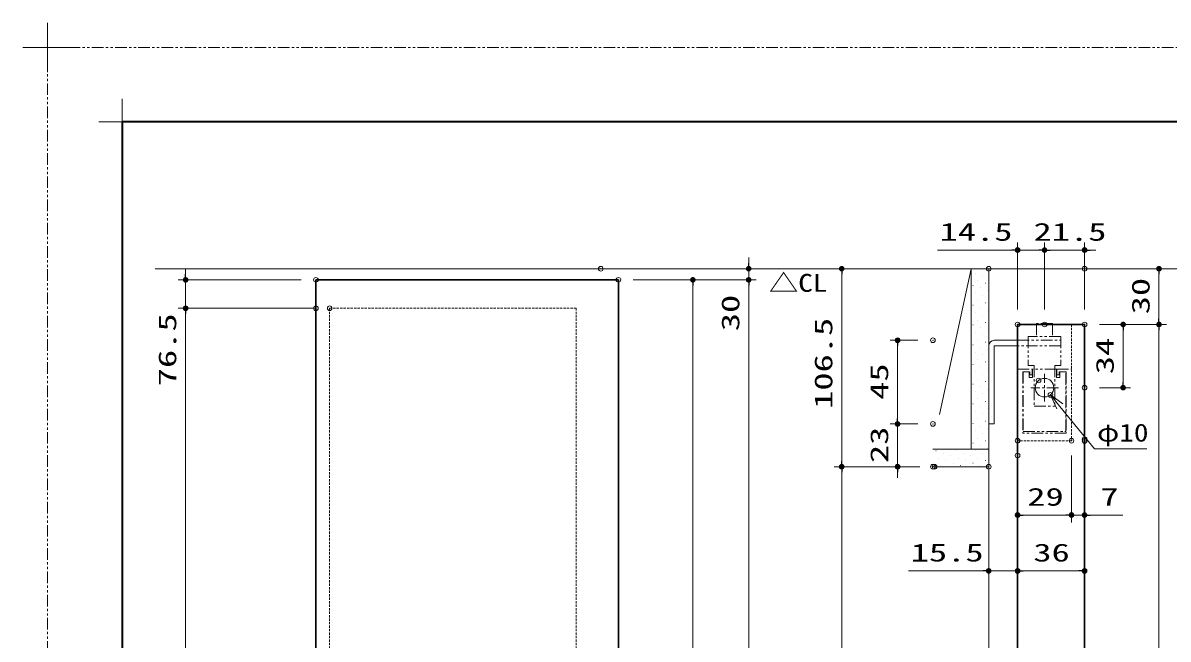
# Model space of a CAD drawing. Units: millimetres, scale not verified. Extents: x -1306 to 1306, y -607 to 607.
# Drawn here: x -1306 to -691, y 276 to 607 of the extents above; entities that cross this region are included whole.
import ezdxf
from ezdxf.enums import TextEntityAlignment as Align

# ---------------------------------------------------------------- set-up
doc = ezdxf.new("R2010")
doc.units = ezdxf.units.MM
doc.header["$LTSCALE"] = 5
doc.header["$PDMODE"] = 32
doc.header["$PDSIZE"] = 2.5
for name, pattern in [('USER1', [2.5, 1.25, -0.25, 0.25, -0.25, 0.25, -0.25]), ('USER2', [0.375, 0.25, -0.125]), ('USER3', [2, 1.25, -0.25, 0.25, -0.25])]:
    doc.linetypes.add(name, pattern=pattern)
for name, color, linetype, lineweight in [('0-1_線(黄)', 2, 'Continuous', 15), ('0-3_陰線', 1, 'USER1', 9), ('0-B_点線(水)', 4, 'USER2', 9), ('0-C_中心線', 3, 'USER3', 9), ('0-D_線(白)', 7, 'Continuous', 30), ('1-0_線(水)', 4, 'Continuous', 9), ('1-1_寸法線', 3, 'Continuous', 13), ('1-2_ハッチング', 6, 'Continuous', 9), ('1-4_DEFPOINTS', 7, 'Continuous', 5), ('1-5_0', 3, 'Continuous', 25), ('1-8_図面枠', 7, 'Continuous', 35), ('1-9_一般', 7, 'Continuous', 5)]:
    doc.layers.add(name, color=color, linetype=linetype, lineweight=lineweight)
doc.styles.add('ＭＳ ゴシック', font='')
doc.styles.get('ＭＳ ゴシック').set_extended_font_data('MS Gothic')

# ---------------------------------------------------------------- blocks, each defined once
blk = doc.blocks.new('_DOT')
at = {"layer": '1-5_0'}
blk.add_line((-2.5, 0), (-5, 0), dxfattribs=at)
for points in [[(0, 0), (-2.5, 0), (-2.48, 0.313)], [(0, 0), (-2.48, -0.313), (-2.5, 0)], [(0, 0), (-2.48, 0.313), (-2.421, 0.622)], [(0, 0), (-2.421, -0.622), (-2.48, -0.313)], [(0, 0), (-2.421, 0.622), (-2.324, 0.92)], [(0, 0), (-2.324, -0.92), (-2.421, -0.622)], [(0, 0), (-2.324, 0.92), (-2.191, 1.204)], [(0, 0), (-2.191, -1.204), (-2.324, -0.92)], [(0, 0), (-2.191, 1.204), (-2.023, 1.469)], [(0, 0), (-2.023, -1.469), (-2.191, -1.204)], [(0, 0), (-2.023, 1.469), (-1.822, 1.711)], [(0, 0), (-1.822, -1.711), (-2.023, -1.469)], [(0, 0), (-1.822, 1.711), (-1.594, 1.926)], [(0, 0), (-1.594, -1.926), (-1.822, -1.711)], [(0, 0), (-1.594, 1.926), (-1.34, 2.111)], [(0, 0), (-1.34, -2.111), (-1.594, -1.926)], [(0, 0), (-1.34, 2.111), (-1.064, 2.262)], [(0, 0), (-1.064, -2.262), (-1.34, -2.111)], [(0, 0), (-1.064, 2.262), (-0.773, 2.378)], [(0, 0), (-0.773, -2.378), (-1.064, -2.262)], [(0, 0), (-0.773, 2.378), (-0.468, 2.456)], [(0, 0), (-0.468, -2.456), (-0.773, -2.378)], [(0, 0), (-0.468, 2.456), (-0.157, 2.495)], [(0, 0), (-0.157, -2.495), (-0.468, -2.456)], [(0, 0), (-0.157, 2.495), (0.157, 2.495)], [(0, 0), (0.157, -2.495), (-0.157, -2.495)], [(0, 0), (0.157, 2.495), (0.468, 2.456)], [(0, 0), (0.468, 2.456), (0.773, 2.378)], [(0, 0), (0.773, 2.378), (1.064, 2.262)], [(0, 0), (1.064, 2.262), (1.34, 2.111)], [(0, 0), (1.34, 2.111), (1.594, 1.926)], [(0, 0), (1.594, 1.926), (1.822, 1.711)], [(0, 0), (1.822, 1.711), (2.023, 1.469)], [(0, 0), (2.023, 1.469), (2.191, 1.204)], [(0, 0), (2.191, 1.204), (2.324, 0.92)], [(0, 0), (2.324, 0.92), (2.421, 0.622)], [(0, 0), (2.421, 0.622), (2.48, 0.313)], [(0, 0), (2.48, 0.313), (2.5, 0)], [(0, 0), (0.468, -2.456), (0.157, -2.495)], [(0, 0), (0.773, -2.378), (0.468, -2.456)], [(0, 0), (1.064, -2.262), (0.773, -2.378)], [(0, 0), (1.34, -2.111), (1.064, -2.262)], [(0, 0), (1.594, -1.926), (1.34, -2.111)], [(0, 0), (1.822, -1.711), (1.594, -1.926)], [(0, 0), (2.023, -1.469), (1.822, -1.711)], [(0, 0), (2.191, -1.204), (2.023, -1.469)], [(0, 0), (2.324, -0.92), (2.191, -1.204)], [(0, 0), (2.421, -0.622), (2.324, -0.92)], [(0, 0), (2.48, -0.313), (2.421, -0.622)], [(0, 0), (2.5, 0), (2.48, -0.313)]]:
    blk.add_solid(points, dxfattribs=at)
blk = doc.blocks.new('_Open30')
at = {"layer": '1-5_0', "lineweight": 9}
blk.add_line((0, 0), (-5, 0), dxfattribs=at)
blk.add_lwpolyline([(-5, 1.34), (0, 0), (-5, -1.34)], dxfattribs=at)
blk = doc.blocks.new('グループ-13-1')
at = {"layer": '1-9_一般'}
for p, q in [((62041.6, -14029.5), (62041.6, -13365.5)), ((61709.6, -13697.5), (62373.6, -13697.5))]:
    blk.add_line(p, q, dxfattribs=at)

msp = doc.modelspace()

# ---------------------------------------------------------------- linework, layer by layer
at = {"layer": '0-1_線(黄)'}
for p, q in [((-1235.181, 475.092), (-555.218, 475.092)), ((-796.701, 475.092), (-813.701, 396.758)), ((-796.701, 475.092), (-796.701, 378.092)), ((-787.201, 475.092), (-787.201, 368.592)), ((-784.201, 436.592), (-771.701, 436.592)), ((-817.201, 378.092), (-787.201, 378.092)), ((-817.201, 368.592), (-787.201, 368.592))]:
    msp.add_line(p, q, dxfattribs=at)
for points in [[(-784.201, 391.592), (-787.201, 391.592), (-787.201, 433.592)], [(-771.701, 433.592), (-784.201, 433.592), (-784.201, 391.592)]]:
    msp.add_lwpolyline(points, dxfattribs=at)
msp.add_arc((-784.201, 433.592), 3, 90, 180, dxfattribs=at)
at = {"layer": '0-3_陰線', "color": 4}
for p in [(387.036, 594), (-1292.964, -594)]:
    msp.add_line(p, (-1292.964, 594), dxfattribs=at)
at = {"layer": '0-3_陰線'}
for p, q in [((-752.951, 445.592), (-752.951, 438.592)), ((-748.401, 438.592), (-748.401, 423.092)), ((-771.701, 421.092), (-763.801, 421.092)), ((-771.701, 382.592), (-771.701, 421.092)), ((-765.401, 419.592), (-768.701, 419.592)), ((-762.701, 423.092), (-766.001, 423.092)), ((-765.401, 419.592), (-765.401, 416.592)), ((-750.801, 421.092), (-763.601, 421.092)), ((-763.601, 421.092), (-763.601, 416.592)), ((-762.701, 423.092), (-762.701, 401.092)), ((-751.701, 423.092), (-751.701, 401.092)), ((-748.401, 423.092), (-751.701, 423.092)), ((-750.801, 416.592), (-750.801, 421.092)), ((-750.601, 421.092), (-742.701, 421.092)), ((-745.701, 419.592), (-749.001, 419.592)), ((-749.001, 416.592), (-749.001, 419.592)), ((-763.601, 416.592), (-765.401, 416.592)), ((-749.001, 416.592), (-750.801, 416.592)), ((-762.701, 401.092), (-751.701, 401.092)), ((-745.501, 386.592), (-768.901, 386.592))]:
    msp.add_line(p, q, dxfattribs=at)
for points in [[(-752.951, 445.592), (-761.451, 445.592), (-761.451, 438.592)], [(-748.401, 438.592), (-766.001, 438.592), (-766.001, 423.092)], [(-771.701, 436.592), (-748.401, 436.592), (-748.401, 433.592), (-771.701, 433.592)], [(-763.801, 421.092), (-763.801, 418.092), (-765.101, 418.092), (-765.101, 419.592), (-768.901, 419.592), (-768.901, 386.592)], [(-768.701, 419.592), (-768.701, 387.592), (-745.701, 387.592), (-745.701, 419.592)], [(-750.601, 421.092), (-750.601, 418.092), (-749.301, 418.092), (-749.301, 419.592), (-745.501, 419.592), (-745.501, 386.592)]]:
    msp.add_lwpolyline(points, dxfattribs=at)
at = {"layer": '0-B_点線(水)'}
msp.add_line((-1008.987, -4.908), (-1008.987, 453.792), dxfattribs=at)
for points in [[(-1141.387, -4.908), (-1141.387, 453.792), (-1008.987, 453.792)], [(-742.701, 445.092), (-742.701, 382.592), (-771.701, 382.592)]]:
    msp.add_lwpolyline(points, dxfattribs=at)
at = {"layer": '0-C_中心線'}
for p, q in [((-757.201, 403.656), (-757.201, 418.527)), ((-749.765, 411.092), (-764.636, 411.092))]:
    msp.add_line(p, q, dxfattribs=at)
at = {"layer": '0-D_線(白)'}
for p, q in [((-1148.787, 469.092), (-986.187, 469.092)), ((-1148.787, 469.092), (-1148.787, -4.108)), ((-986.187, -4.108), (-986.187, 469.092)), ((-771.701, 445.092), (-771.701, 226.777))]:
    msp.add_line(p, q, dxfattribs=at)
msp.add_lwpolyline([(-771.701, 445.092), (-735.701, 445.092), (-735.701, 226.777)], dxfattribs=at)
at = {"layer": '1-0_線(水)'}
msp.add_line((-787.201, 368.592), (-787.201, 226.777), dxfattribs=at)
msp.add_circle((-757.201, 411.092), 5, dxfattribs=at)
at = {"layer": '1-1_寸法線'}
for p, q in [((-771.701, 453.092), (-771.701, 489.092)), ((-757.201, 453.092), (-757.201, 489.092)), ((-757.201, 453.092), (-757.201, 489.092)), ((-735.701, 453.092), (-735.701, 489.092)), ((-916.187, 478.092), (-916.187, 481.092)), ((-774.701, 485.092), (-814.748, 485.092)), ((-757.201, 485.092), (-771.701, 485.092)), ((-760.201, 485.092), (-763.201, 485.092)), ((-757.201, 485.092), (-735.701, 485.092)), ((-754.201, 485.092), (-751.201, 485.092)), ((-732.701, 485.092), (-729.701, 485.092)), ((-1218.787, 472.092), (-1218.787, 475.092)), ((-987.687, 475.092), (-912.187, 475.092)), ((-916.187, 475.092), (-916.187, 469.092)), ((-795.201, 475.092), (-870.201, 475.092)), ((-727.701, 475.092), (-691.701, 475.092)), ((-1156.787, 469.092), (-1222.787, 469.092)), ((-1218.787, 469.092), (-1218.787, 453.792)), ((-978.187, 469.092), (-912.187, 469.092)), ((-978.187, 469.092), (-942.187, 469.092)), ((-978.187, 469.092), (-912.187, 469.092)), ((-866.201, 472.092), (-866.201, 371.592)), ((-695.701, 448.092), (-695.701, 472.092)), ((-946.187, 466.092), (-946.187, -1.108)), ((-916.187, 466.092), (-916.187, 438.901)), ((-916.187, 466.092), (-916.187, -1.908)), ((-1149.387, 453.792), (-1222.787, 453.792)), ((-1156.787, 453.792), (-1222.787, 453.792)), ((-1218.787, 450.792), (-1218.787, 409.315)), ((-1218.787, 450.792), (-1218.787, -1.908)), ((-727.701, 445.092), (-691.701, 445.092)), ((-727.701, 445.092), (-691.701, 445.092)), ((-727.701, 445.092), (-710.951, 445.092)), ((-714.951, 414.092), (-714.951, 442.092)), ((-695.701, 442.092), (-695.701, 2.092)), ((-825.201, 436.592), (-840.201, 436.592)), ((-836.201, 394.592), (-836.201, 433.592)), ((-727.701, 411.092), (-710.951, 411.092)), ((-836.201, 394.592), (-836.201, 397.592)), ((-825.201, 391.592), (-840.201, 391.592)), ((-825.201, 391.592), (-840.201, 391.592)), ((-836.201, 391.592), (-836.201, 368.592)), ((-771.701, 374.592), (-771.701, 338.592)), ((-771.701, 374.592), (-771.701, 308.592)), ((-742.701, 374.592), (-742.701, 338.592)), ((-742.701, 374.592), (-742.701, 338.592)), ((-735.701, 375.412), (-735.701, 338.592)), ((-735.701, 374.47), (-735.701, 308.592)), ((-824.256, 368.592), (-870.201, 368.592)), ((-824.256, 368.592), (-870.201, 368.592)), ((-866.201, 365.592), (-866.201, -1.908)), ((-825.201, 368.592), (-840.201, 368.592)), ((-836.201, 365.592), (-836.201, 362.592)), ((-771.701, 366.625), (-771.701, 308.592)), ((-787.201, 360.592), (-787.201, 308.592)), ((-745.701, 342.592), (-768.701, 342.592)), ((-745.701, 342.592), (-748.701, 342.592)), ((-742.701, 342.592), (-735.701, 342.592)), ((-732.701, 342.592), (-715.034, 342.592)), ((-790.201, 312.592), (-830.248, 312.592)), ((-771.701, 312.592), (-787.201, 312.592)), ((-768.701, 312.592), (-765.701, 312.592)), ((-768.701, 312.592), (-738.701, 312.592))]:
    msp.add_line(p, q, dxfattribs=at)
at = {"layer": '1-1_寸法線', "lineweight": 9}
msp.add_lwpolyline([(-702.298, 378.285), (-730.336, 378.285), (-748.964, 401.034)], dxfattribs=at)
at = {"layer": '1-2_ハッチング'}
for p, q in [((-787.709, 474.001), (-787.659, 474.001)), ((-794.338, 472.675), (-794.288, 472.675)), ((-793.012, 468.698), (-792.962, 468.698)), ((-790.36, 471.35), (-790.31, 471.35)), ((-795.664, 466.046), (-795.614, 466.046)), ((-794.338, 462.069), (-794.288, 462.069)), ((-791.686, 464.721), (-791.636, 464.721)), ((-789.034, 467.372), (-788.984, 467.372)), ((-787.709, 463.395), (-787.659, 463.395)), ((-795.664, 455.44), (-795.614, 455.44)), ((-793.012, 458.091), (-792.962, 458.091)), ((-790.36, 460.743), (-790.31, 460.743)), ((-789.034, 456.766), (-788.984, 456.766)), ((-794.338, 451.462), (-794.288, 451.462)), ((-791.686, 454.114), (-791.636, 454.114)), ((-790.36, 450.136), (-790.31, 450.136)), ((-787.709, 452.788), (-787.659, 452.788)), ((-795.664, 444.833), (-795.614, 444.833)), ((-793.012, 447.485), (-792.962, 447.485)), ((-791.686, 443.507), (-791.636, 443.507)), ((-789.034, 446.159), (-788.984, 446.159)), ((-794.338, 440.856), (-794.288, 440.856)), ((-790.36, 439.53), (-790.31, 439.53)), ((-787.709, 442.181), (-787.659, 442.181)), ((-795.664, 434.227), (-795.614, 434.227)), ((-793.012, 436.878), (-792.962, 436.878)), ((-791.686, 432.901), (-791.636, 432.901)), ((-789.034, 435.552), (-788.984, 435.552)), ((-787.709, 431.575), (-787.659, 431.575)), ((-794.338, 430.249), (-794.288, 430.249)), ((-793.012, 426.272), (-792.962, 426.272)), ((-790.36, 428.923), (-790.31, 428.923)), ((-789.034, 424.946), (-788.984, 424.946)), ((-795.664, 423.62), (-795.614, 423.62)), ((-794.338, 419.642), (-794.288, 419.642)), ((-791.686, 422.294), (-791.636, 422.294)), ((-787.709, 420.968), (-787.659, 420.968)), ((-795.664, 413.013), (-795.614, 413.013)), ((-793.012, 415.665), (-792.962, 415.665)), ((-790.36, 418.317), (-790.31, 418.317)), ((-789.034, 414.339), (-788.984, 414.339)), ((-794.338, 409.036), (-794.288, 409.036)), ((-791.686, 411.687), (-791.636, 411.687)), ((-790.36, 407.71), (-790.31, 407.71)), ((-787.709, 410.362), (-787.659, 410.362)), ((-795.664, 402.407), (-795.614, 402.407)), ((-793.012, 405.058), (-792.962, 405.058)), ((-791.686, 401.081), (-791.636, 401.081)), ((-789.034, 403.733), (-788.984, 403.733)), ((-794.338, 398.429), (-794.288, 398.429)), ((-793.012, 394.452), (-792.962, 394.452)), ((-790.36, 397.103), (-790.31, 397.103)), ((-787.709, 399.755), (-787.659, 399.755)), ((-795.664, 391.8), (-795.614, 391.8)), ((-794.338, 387.823), (-794.288, 387.823)), ((-791.686, 390.474), (-791.636, 390.474)), ((-789.034, 393.126), (-788.984, 393.126)), ((-787.709, 389.148), (-787.659, 389.148)), ((-793.012, 383.845), (-792.962, 383.845)), ((-790.36, 386.497), (-790.31, 386.497)), ((-789.034, 382.519), (-788.984, 382.519)), ((-815.551, 377.216), (-815.501, 377.216)), ((-811.573, 375.89), (-811.523, 375.89)), ((-804.944, 377.216), (-804.894, 377.216)), ((-800.967, 375.89), (-800.917, 375.89)), ((-795.664, 381.194), (-795.614, 381.194)), ((-794.338, 377.216), (-794.288, 377.216)), ((-791.686, 379.868), (-791.636, 379.868)), ((-790.36, 375.89), (-790.31, 375.89)), ((-787.709, 378.542), (-787.659, 378.542)), ((-816.877, 370.587), (-816.827, 370.587)), ((-814.225, 373.239), (-814.175, 373.239)), ((-810.248, 371.913), (-810.198, 371.913)), ((-807.596, 374.564), (-807.546, 374.564)), ((-806.27, 370.587), (-806.22, 370.587)), ((-803.618, 373.239), (-803.568, 373.239)), ((-799.641, 371.913), (-799.591, 371.913)), ((-796.989, 374.564), (-796.939, 374.564)), ((-795.664, 370.587), (-795.614, 370.587)), ((-793.012, 373.239), (-792.962, 373.239)), ((-789.034, 371.913), (-788.984, 371.913)), ((-812.899, 369.261), (-812.849, 369.261)), ((-802.293, 369.261), (-802.243, 369.261)), ((-791.686, 369.261), (-791.636, 369.261))]:
    msp.add_line(p, q, dxfattribs=at)
at = {"layer": '1-4_DEFPOINTS'}
for p, q in [((-1252.964, 541.55), (-1252.964, 566.45)), ((-1265.414, 554), (-1240.514, 554))]:
    msp.add_line(p, q, dxfattribs=at)
for p in [(-771.701, 485.092), (-735.701, 485.092), (-995.687, 475.092), (-787.201, 475.092), (-735.701, 475.092), (-695.701, 475.092), (-1148.787, 469.092), (-986.187, 469.092), (-916.187, 469.092), (-1218.787, 453.792), (-1148.787, 453.792), (-1141.387, 453.792), (-771.701, 445.092), (-757.201, 445.092), (-735.701, 445.092), (-735.701, 445.092), (-714.951, 445.092), (-836.201, 436.592), (-817.201, 436.592), (-760.368, 414.96), (-754.033, 407.223), (-735.701, 411.092), (-817.201, 391.592), (-771.701, 382.592), (-771.701, 382.592), (-742.701, 382.592), (-735.701, 383.412), (-735.701, 382.47), (-771.701, 374.625), (-866.201, 368.592), (-836.201, 368.592), (-817.201, 368.592), (-816.256, 368.592), (-787.201, 368.592), (-771.701, 342.592), (-742.701, 342.592), (-771.701, 312.592), (-735.701, 312.592)]:
    msp.add_point(p, dxfattribs=at)
at = {"layer": '1-8_図面枠'}
msp.add_lwpolyline([(-1252.964, -554), (347.036, -554), (347.036, 554), (-1252.964, 554)], close=True, dxfattribs=at)

# ---------------------------------------------------------------- block references
at = {"layer": '0-3_陰線', "xscale": 0.04, "yscale": 0.04}
msp.add_blockref('グループ-13-1', (-3774.629, 1141.9), dxfattribs=at)
at = {"layer": '1-1_寸法線', "xscale": 0.6, "yscale": 0.6}
for p in [(-771.701, 485.092), (-757.201, 485.092), (-742.701, 342.592), (-742.701, 342.592), (-787.201, 312.592), (-735.701, 312.592)]:
    msp.add_blockref('_DOT', p, dxfattribs=at)
at = {"layer": '1-1_寸法線'}
for name, p, xscale, yscale, rotation in [('_DOT', (-757.201, 485.092), 0.6, 0.6, 180), ('_DOT', (-735.701, 485.092), 0.6, 0.6, 180), ('_DOT', (-916.187, 475.092), 0.6, 0.6, 270), ('_DOT', (-866.201, 475.092), 0.6, 0.6, 90), ('_DOT', (-695.701, 475.092), 0.6, 0.6, 90), ('_DOT', (-1218.787, 469.092), 0.6, 0.6, 270), ('_DOT', (-946.187, 469.092), 0.6, 0.6, 90), ('_DOT', (-916.187, 469.092), 0.6, 0.6, 90), ('_DOT', (-916.187, 469.092), 0.6, 0.6, 90), ('_DOT', (-1218.787, 453.792), 0.6, 0.6, 90), ('_DOT', (-1218.787, 453.792), 0.6, 0.6, 90), ('_DOT', (-714.951, 445.092), 0.6, 0.6, 90), ('_DOT', (-695.701, 445.092), 0.6, 0.6, 270), ('_DOT', (-695.701, 445.092), 0.6, 0.6, 90), ('_DOT', (-836.201, 436.592), 0.6, 0.6, 90), ('_DOT', (-714.951, 411.092), 0.6, 0.6, 270), ('_Open30', (-754.033, 407.223), 1.6, 1.6, 129.31389), ('_DOT', (-836.201, 391.592), 0.6, 0.6, 270), ('_DOT', (-836.201, 391.592), 0.6, 0.6, 270), ('_DOT', (-866.201, 368.592), 0.6, 0.6, 270), ('_DOT', (-866.201, 368.592), 0.6, 0.6, 90), ('_DOT', (-836.201, 368.592), 0.6, 0.6, 90), ('_DOT', (-771.701, 342.592), 0.6, 0.6, 180), ('_DOT', (-735.701, 342.592), 0.6, 0.6, 180), ('_DOT', (-771.701, 312.592), 0.6, 0.6, 180), ('_DOT', (-771.701, 312.592), 0.6, 0.6, 180)]:
    msp.add_blockref(name, p, dxfattribs=dict(at, xscale=xscale, yscale=yscale, rotation=rotation))

# ---------------------------------------------------------------- texts
at = {"layer": '0-1_線(黄)', "style": 'ＭＳ ゴシック', "width": 1.2}
msp.add_text('△CL', height=9.621, dxfattribs=at).set_placement((-905.308, 459.77), align=Align.BOTTOM_LEFT)
at = {"layer": '1-1_寸法線', "style": 'ＭＳ ゴシック'}
for s, height, width, p in [('14.5', 9.604, 1.5, (-813.605, 487.241)), ('21.5', 9.604, 1.5, (-763.117, 487.241)), ('φ10', 9.621, 1.2, (-728.964, 379.235)), ('29', 9.604, 1.5, (-766.486, 344.741)), ('7', 9.604, 1.5, (-727.129, 344.741)), ('15.5', 9.604, 1.5, (-829.105, 314.741)), ('36', 9.604, 1.5, (-763.224, 314.741))]:
    msp.add_text(s, height=height, dxfattribs=dict(at, width=width)).set_placement(p, align=Align.BOTTOM_LEFT)
at = {"layer": '1-1_寸法線', "style": 'ＭＳ ゴシック', "width": 1.5}
for s, p in [('30', (-697.85, 450.568)), ('30', (-918.337, 441.472)), ('76.5', (-1220.937, 411.887)), ('106.5', (-868.35, 399.699)), ('34', (-717.1, 418.33)), ('45', (-838.35, 404.568)), ('23', (-838.35, 370.568))]:
    msp.add_text(s, height=9.604, rotation=90, dxfattribs=at).set_placement(p, align=Align.BOTTOM_LEFT)

doc.saveas('drawing.dxf')
